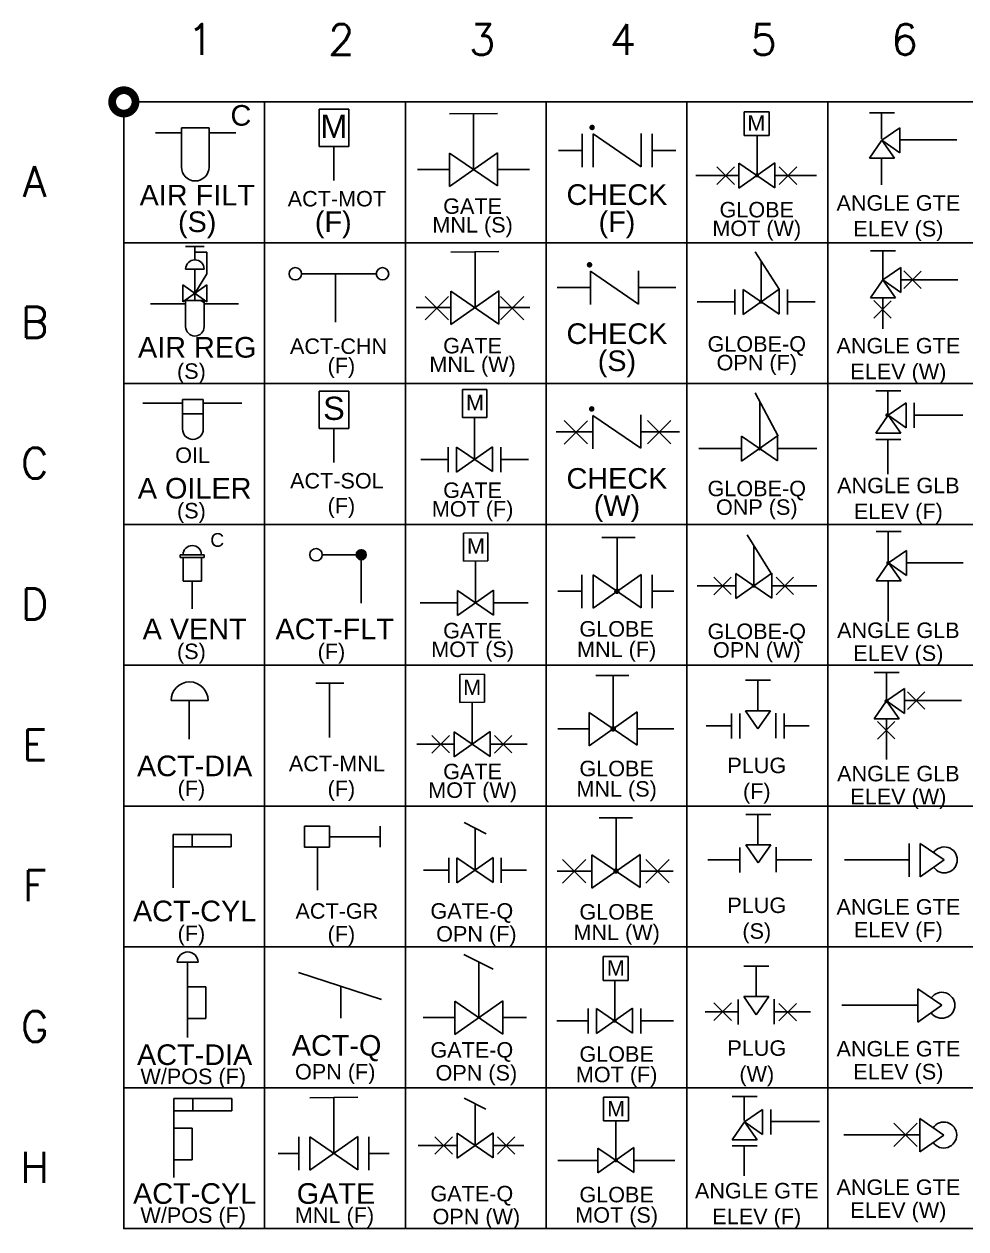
# Model space of a CAD drawing. Extents: x -5.3 to 5, y -1.8 to 1.6.
# Drawn here: x -5.33 to -2.654, y -1.84 to 1.581 of the extents above; entities that cross this region are included whole.
import ezdxf
from ezdxf.enums import TextEntityAlignment as Align

# ---------------------------------------------------------------- set-up
doc = ezdxf.new("R2010")
doc.units = 0
doc.header["$MEASUREMENT"] = 0
for name, color, linetype in [('BLACK', 7, 'CONTINUOUS'), ('EQUIP2', 2, 'CONTINUOUS'), ('GRAY', 4, 'CONTINUOUS'), ('WHITE', 7, 'CONTINUOUS')]:
    doc.layers.add(name, color=color, linetype=linetype)
doc.styles.add('HELVL', font='helvl')
doc.styles.add('REGULAR', font='simplex', dxfattribs={"height": 0.2})

msp = doc.modelspace()

# ---------------------------------------------------------------- linework, layer by layer
at = {"layer": 'BLACK'}
for p, q in [((-4.6467, 1.3606), (-4.6467, 1.3106)), ((-4.6467, -1.8394), (-4.6467, 1.3606)), ((-4.2467, 1.3606), (-4.2467, 1.3106)), ((-4.2467, -1.8394), (-4.2467, 1.3606)), ((-3.8467, 1.3606), (-3.8467, 1.3106)), ((-3.8467, -1.8394), (-3.8467, 1.3606)), ((-3.4467, 1.3606), (-3.4467, 1.3106)), ((-3.4467, -1.8394), (-3.4467, 1.3606)), ((-3.0467, 1.3606), (-3.0467, 1.3106)), ((-3.0467, -1.8394), (-3.0467, 1.3606)), ((4.9533, 0.9606), (-5.0467, 0.9606)), ((-5.0467, 0.9606), (-4.9934, 0.9606)), ((4.9533, 0.5606), (-5.0467, 0.5606)), ((-5.0467, 0.5606), (-4.9934, 0.5606)), ((4.9533, 0.1606), (-5.0467, 0.1606)), ((-5.0467, 0.1606), (-4.9934, 0.1606)), ((4.9533, -0.2394), (-5.0467, -0.2394)), ((-5.0467, -0.2394), (-4.9934, -0.2394)), ((4.9533, -0.6394), (-5.0467, -0.6394)), ((-5.0467, -0.6394), (-4.9934, -0.6394)), ((4.9533, -1.0394), (-5.0467, -1.0394)), ((-5.0467, -1.0394), (-4.9934, -1.0394)), ((4.9533, -1.4394), (-5.0467, -1.4394)), ((-5.0467, -1.4394), (-4.9934, -1.4394))]:
    msp.add_line(p, q, dxfattribs=at)
at = {"layer": 'BLACK', "const_width": 0.0221}
msp.add_lwpolyline([(-5.0799, 1.3606, 1), (-5.0136, 1.3606, 1)], format="xyb", close=True, dxfattribs=at)
at = {"layer": 'EQUIP2'}
for p, q in [((-4.4913, 1.34, 0.5625), (-4.4913, 1.2341, 0.5625)), ((-4.4913, 1.34, 0.5625), (-4.407, 1.34, 0.5625)), ((-4.407, 1.34, 0.5625), (-4.407, 1.2341, 0.5625)), ((-4.1216, 1.3262, 1), (-3.985, 1.3276, 1)), ((-3.2839, 1.3322, 0.75), (-3.2839, 1.2649, 0.75)), ((-3.213, 1.3322, 0.75), (-3.213, 1.2649, 0.75)), ((-4.9565, 1.2728, 0.375), (-4.8832, 1.2728, 0.375)), ((-4.8832, 1.1752, 0.375), (-4.8832, 1.287, 0.5211)), ((-4.8045, 1.1752, 0.375), (-4.8045, 1.287, 0.5211)), ((-4.8045, 1.2728, 0.375), (-4.7282, 1.2728, 0.375)), ((-3.7132, 1.2695, 1), (-3.5766, 1.1763)), ((-2.8422, 1.2869, 0.75), (-2.8934, 1.2519, 0.375)), ((-4.4913, 1.2341, 0.5625), (-4.407, 1.2341, 0.5625)), ((-4.4501, 1.1371, 0.9177), (-4.4501, 1.2341, 1.0444)), ((-2.9283, 1.2007, 0.75), (-2.8934, 1.2519, 0.375)), ((-2.8934, 1.2519, 0.375), (-2.8574, 1.2007, 0.75)), ((-2.8934, 1.2519, 0.375), (-2.8422, 1.2159, 0.75)), ((-2.8422, 1.2524, 0.375), (-2.6804, 1.2524, 0.375)), ((-3.985, 1.2163), (-4.1216, 1.1203, 1)), ((-4.1216, 1.2149, 1), (-3.985, 1.1217)), ((-3.7444, 1.2229, 0.5), (-3.8119, 1.2229, 0.5)), ((-3.5448, 1.2229, 0.5), (-3.4779, 1.2229, 0.5)), ((-4.1216, 1.1683, 0.5), (-4.2122, 1.1683, 0.5)), ((-3.985, 1.1683, 0.5), (-3.8937, 1.1683, 0.5)), ((-3.3121, 1.1263, 0.375), (-3.3618, 1.176, 0.375)), ((-3.3121, 1.1758, 0.375), (-3.3618, 1.1261, 0.375)), ((-3.1967, 1.1871), (-3.2992, 1.1152, 0.75)), ((-3.2992, 1.1861, 0.75), (-3.1967, 1.1162)), ((-3.1347, 1.1263, 0.375), (-3.1844, 1.176, 0.375)), ((-3.1347, 1.1758, 0.375), (-3.1844, 1.1261, 0.375)), ((-4.8438, 1.1359, 0.375), (-4.8438, 1.1359, 0.375)), ((-4.8438, 1.1359, 0.375), (-4.8438, 1.1359, 0.375)), ((-3.2992, 1.1512, 0.375), (-3.4213, 1.1512, 0.375)), ((-3.1967, 1.1512, 0.375), (-3.079, 1.1512, 0.375)), ((-4.8711, 0.9499, 0.25), (-4.8186, 0.9499, 0.25)), ((-4.8454, 0.9119, 0.4984), (-4.8454, 0.9499, 0.5481)), ((-4.1175, 0.934, 1), (-3.9809, 0.9354, 1)), ((-2.8388, 0.8899, 0.75), (-2.89, 0.855, 0.375)), ((-4.8711, 0.8857, 0.25), (-4.8186, 0.8857, 0.25)), ((-4.8454, 0.7963, 0.3474), (-4.8454, 0.8857, 0.4642)), ((-4.8111, 0.8725, 0.5), (-4.8453, 0.8168, 0.25)), ((-4.5419, 0.8724, 0.3816), (-4.3294, 0.8724, 0.3816)), ((-4.4449, 0.7346, 0.2157), (-4.4449, 0.8724, 0.3958)), ((-3.7205, 0.8795, 1), (-3.584, 0.7863)), ((-2.781, 0.8306, 0.375), (-2.8307, 0.8804, 0.375)), ((-2.781, 0.8802, 0.375), (-2.8307, 0.8305, 0.375)), ((-4.8111, 0.8407), (-4.8794, 0.7928, 0.5)), ((-4.8794, 0.8407), (-4.8111, 0.7928, 0.5)), ((-3.9809, 0.8241), (-4.1175, 0.7281, 1)), ((-4.1175, 0.8227, 1), (-3.9809, 0.7295)), ((-3.7205, 0.8329, 0.5), (-3.8156, 0.8329, 0.5)), ((-3.584, 0.8329, 0.5), (-3.4779, 0.8329, 0.5)), ((-3.185, 0.8289), (-3.2874, 0.757, 0.75)), ((-3.2874, 0.8279, 0.75), (-3.185, 0.758)), ((-2.9249, 0.8038, 0.75), (-2.89, 0.855, 0.375)), ((-2.89, 0.855, 0.375), (-2.8388, 0.819, 0.75)), ((-2.89, 0.855, 0.375), (-2.854, 0.8038, 0.75)), ((-2.8388, 0.8555, 0.375), (-2.6771, 0.8555, 0.375)), ((-4.8711, 0.7218, 0.25), (-4.8711, 0.7963, 0.3474)), ((-4.8289, 0.7963, 0.3185), (-4.8186, 0.7909, 0.3115)), ((-4.8186, 0.7218, 0.25), (-4.8186, 0.7963, 0.3474)), ((-4.1242, 0.742, 0.5), (-4.1905, 0.8082, 0.5)), ((-4.1242, 0.808, 0.5), (-4.1905, 0.7417, 0.5)), ((-3.9099, 0.742, 0.5), (-3.9762, 0.8082, 0.5)), ((-3.9099, 0.808, 0.5), (-3.9762, 0.7417, 0.5)), ((-3.3108, 0.7929, 0.375), (-3.4173, 0.7929, 0.375)), ((-3.161, 0.7929, 0.375), (-3.0824, 0.7929, 0.375)), ((-2.8661, 0.7463, 0.375), (-2.9159, 0.7961, 0.375)), ((-2.8661, 0.7959, 0.375), (-2.9159, 0.7462, 0.375)), ((-4.971, 0.7868, 0.25), (-4.8711, 0.7868, 0.25)), ((-4.8186, 0.7868, 0.25), (-4.721, 0.7868, 0.25)), ((-4.1175, 0.7761, 0.5), (-4.2164, 0.7761, 0.5)), ((-3.9809, 0.7761, 0.5), (-3.8936, 0.7761, 0.5)), ((-4.8449, 0.6955, 0.25), (-4.8449, 0.6955, 0.25)), ((-4.8449, 0.6955, 0.25), (-4.8449, 0.6955, 0.25)), ((-4.8799, 0.4315, 0.2812), (-4.8799, 0.5154, 0.3908)), ((-4.8209, 0.4315, 0.2812), (-4.8209, 0.5154, 0.3908)), ((-4.4913, 0.5389, 0.5625), (-4.407, 0.5389, 0.5625)), ((-4.4913, 0.5389, 0.5625), (-4.4913, 0.433, 0.5625)), ((-4.407, 0.5389, 0.5625), (-4.407, 0.433, 0.5625)), ((-4.0849, 0.5434, 0.75), (-4.0152, 0.5441, 0.75)), ((-4.0849, 0.5434, 0.75), (-4.0849, 0.4639, 0.75)), ((-4.0152, 0.5441, 0.75), (-4.0152, 0.4645, 0.75)), ((-4.9923, 0.5047, 0.2812), (-4.8799, 0.5047, 0.2812)), ((-4.8209, 0.5047, 0.2812), (-4.711, 0.5047, 0.2812)), ((-2.8243, 0.5054, 0.75), (-2.8755, 0.4704, 0.375)), ((-4.0849, 0.4639, 0.75), (-4.0152, 0.4645, 0.75)), ((-3.7291, 0.389, 0.5), (-3.7954, 0.4553, 0.5)), ((-3.7291, 0.4551, 0.5), (-3.7954, 0.3888, 0.5)), ((-3.7142, 0.4702, 1), (-3.5777, 0.377)), ((-3.4926, 0.3892, 0.5), (-3.5589, 0.4555, 0.5)), ((-3.4926, 0.4553, 0.5), (-3.5589, 0.389, 0.5)), ((-2.9104, 0.4192, 0.75), (-2.8755, 0.4704, 0.375)), ((-2.8755, 0.4704, 0.375), (-2.8395, 0.4192, 0.75)), ((-2.8755, 0.4704, 0.375), (-2.8243, 0.4344, 0.75)), ((-2.8005, 0.4709, 0.375), (-2.6625, 0.4709, 0.375)), ((-4.4913, 0.433, 0.5625), (-4.407, 0.433, 0.5625)), ((-4.4501, 0.336, 0.9177), (-4.4501, 0.433, 1.0444)), ((-3.7142, 0.4236, 0.5), (-3.818, 0.4236, 0.5)), ((-3.5777, 0.4236, 0.5), (-3.4679, 0.4236, 0.5)), ((-3.1891, 0.4123), (-3.2915, 0.3403, 0.75)), ((-3.2915, 0.4112, 0.75), (-3.1891, 0.3413)), ((-3.999, 0.3812), (-4.1015, 0.3093, 0.75)), ((-4.1015, 0.3802, 0.75), (-3.999, 0.3103)), ((-4.1249, 0.3453, 0.375), (-4.2027, 0.3453, 0.375)), ((-3.9751, 0.3453, 0.375), (-3.8973, 0.3453, 0.375)), ((-3.2915, 0.3763, 0.375), (-3.4128, 0.3763, 0.375)), ((-3.1891, 0.3763, 0.375), (-3.078, 0.3763, 0.375)), ((-4.082, 0.1358, 0.75), (-4.0123, 0.1365, 0.75)), ((-4.082, 0.1358, 0.75), (-4.082, 0.0562, 0.75)), ((-4.0123, 0.1365, 0.75), (-4.0123, 0.0569, 0.75)), ((-4.8862, 0.0742, 0.25), (-4.8862, 0.0664, 0.2602)), ((-4.8181, 0.0742, 0.25), (-4.8181, 0.0664, 0.2602)), ((-4.4831, 0.0744, 0.3816), (-4.3864, 0.0744, 0.3816)), ((-4.3863, 0.0735, 0.3816), (-4.3671, 0.0874, 0.3816)), ((-4.3862, 0.0762, 0.3816), (-4.3697, 0.0882, 0.3816)), ((-4.3858, 0.0708, 0.3816), (-4.3646, 0.0862, 0.3816)), ((-4.3853, 0.0683, 0.3816), (-4.3627, 0.0847, 0.3816)), ((-4.3852, 0.0799, 0.3816), (-4.3736, 0.0883, 0.3816)), ((-4.3839, 0.0662, 0.3816), (-4.361, 0.0829, 0.3816)), ((-4.3823, 0.0642, 0.3816), (-4.3596, 0.0807, 0.3816)), ((-4.3804, 0.0626, 0.3816), (-4.3586, 0.0784, 0.3816)), ((-4.3782, 0.0613, 0.3816), (-4.3581, 0.0759, 0.3816)), ((-4.3754, 0.0604, 0.3816), (-4.358, 0.073, 0.3816)), ((-4.3716, 0.06, 0.3816), (-4.3589, 0.0692, 0.3816)), ((-2.8234, 0.0861, 0.75), (-2.8746, 0.0512, 0.375)), ((-4.8784, 0.0664, 0.2602), (-4.8784, -0.0003, 0.3474)), ((-4.826, 0.0664, 0.2602), (-4.826, -0.0003, 0.3474)), ((-4.3722, 0.06, 0.5), (-4.3722, -0.063, 0.5)), ((-4.082, 0.0562, 0.75), (-4.0123, 0.0569, 0.75)), ((-2.9096, 0, 0.75), (-2.8746, 0.0512, 0.375)), ((-2.8746, 0.0512, 0.375), (-2.8234, 0.0152, 0.75)), ((-2.8746, 0.0512, 0.375), (-2.8386, 0, 0.75)), ((-2.8234, 0.0517, 0.375), (-2.6617, 0.0517, 0.375)), ((-3.5772, 0.0184), (-3.7137, -0.0775, 1)), ((-3.7137, 0.0171, 1), (-3.5772, -0.0761)), ((-3.3211, -0.0389, 0.375), (-3.3708, 0.0108, 0.375)), ((-3.3211, 0.0107, 0.375), (-3.3708, -0.0391, 0.375)), ((-3.2057, 0.022), (-3.3081, -0.05, 0.75)), ((-3.3081, 0.0209, 0.75), (-3.2057, -0.049)), ((-3.1437, -0.0389, 0.375), (-3.1934, 0.0108, 0.375)), ((-3.1437, 0.0107, 0.375), (-3.1934, -0.0391, 0.375)), ((-4.8524, -0.0003, 0.3474), (-4.8524, -0.0794, 0.4508)), ((-3.9962, -0.0264), (-4.0986, -0.0983, 0.75)), ((-4.0986, -0.0274, 0.75), (-3.9962, -0.0973)), ((-3.745, -0.0295, 0.5), (-3.8136, -0.0295, 0.5)), ((-3.5453, -0.0295, 0.5), (-3.4844, -0.0295, 0.5)), ((-3.3081, -0.014, 0.375), (-3.4173, -0.014, 0.375)), ((-3.2057, -0.014, 0.375), (-3.078, -0.014, 0.375)), ((-4.0986, -0.0624, 0.375), (-4.2046, -0.0624, 0.375)), ((-3.9962, -0.0624, 0.375), (-3.8982, -0.0624, 0.375)), ((-4.092, -0.2657, 0.75), (-4.0223, -0.265, 0.75)), ((-4.092, -0.2657, 0.75), (-4.092, -0.3453, 0.75)), ((-4.0223, -0.265, 0.75), (-4.0223, -0.3446, 0.75)), ((-4.5008, -0.2908, 0.375), (-4.4221, -0.2908, 0.375)), ((-4.4623, -0.4444, 0.6215), (-4.4623, -0.2908, 0.8222)), ((-2.8285, -0.3054, 0.75), (-2.8797, -0.3403, 0.375)), ((-4.9122, -0.3394, 0.5), (-4.8073, -0.3394, 0.5)), ((-4.8609, -0.4492, 0.8142), (-4.8609, -0.3394, 0.9577)), ((-2.9146, -0.3915, 0.75), (-2.8797, -0.3403, 0.375)), ((-2.8797, -0.3403, 0.375), (-2.8437, -0.3915, 0.75)), ((-2.8797, -0.3403, 0.375), (-2.8285, -0.3763, 0.75)), ((-2.8285, -0.3398, 0.375), (-2.6667, -0.3398, 0.375)), ((-2.7706, -0.3647, 0.375), (-2.8204, -0.3149, 0.375)), ((-2.7706, -0.3151, 0.375), (-2.8204, -0.3648, 0.375)), ((-4.092, -0.3453, 0.75), (-4.0223, -0.3446, 0.75)), ((-3.588, -0.3723), (-3.7246, -0.4682, 1)), ((-3.7246, -0.3736, 1), (-3.588, -0.4668)), ((-3.2802, -0.3686, 0.75), (-3.2452, -0.4198, 0.375)), ((-3.2452, -0.4198, 0.375), (-3.2093, -0.3686, 0.75)), ((-2.8558, -0.4489, 0.375), (-2.9055, -0.3992, 0.375)), ((-2.8558, -0.3994, 0.375), (-2.9055, -0.4491, 0.375)), ((-4.1215, -0.4887, 0.375), (-4.1712, -0.439, 0.375)), ((-4.1215, -0.4392, 0.375), (-4.1712, -0.4889, 0.375)), ((-4.0062, -0.4279), (-4.1086, -0.4998, 0.75)), ((-4.1086, -0.4289, 0.75), (-4.0062, -0.4988)), ((-3.9441, -0.4887, 0.375), (-3.9938, -0.439, 0.375)), ((-3.9441, -0.4392, 0.375), (-3.9938, -0.4889, 0.375)), ((-3.7246, -0.4202, 0.5), (-3.8136, -0.4202, 0.5)), ((-3.588, -0.4202, 0.5), (-3.4844, -0.4202, 0.5)), ((-3.32, -0.4115, 0.375), (-3.3924, -0.4115, 0.375)), ((-3.1702, -0.4115, 0.375), (-3.0992, -0.4115, 0.375)), ((-4.1086, -0.4639, 0.375), (-4.2143, -0.4639, 0.375)), ((-4.0062, -0.4639, 0.375), (-3.9005, -0.4639, 0.375)), ((-4.3186, -0.6961, 0.5724), (-4.3186, -0.756, 0.5724)), ((-4.0798, -0.6864, 0.75), (-4.0177, -0.7182, 0.75)), ((-4.9068, -0.7202, 0.2812), (-4.7413, -0.7202, 0.2812)), ((-4.9068, -0.8718, 0.2427), (-4.9068, -0.7202, 0.4409)), ((-4.8523, -0.7553, 0.3949), (-4.8523, -0.7202, 0.4409)), ((-4.7413, -0.7202, 0.2812), (-4.7413, -0.7553, 0.2812)), ((-4.4628, -0.7264, 0.375), (-4.3186, -0.7264, 0.375)), ((-3.2797, -0.7496, 0.75), (-3.2447, -0.8008, 0.375)), ((-3.2447, -0.8008, 0.375), (-3.2088, -0.7496, 0.75)), ((-2.7839, -0.7458, 1), (-2.7156, -0.7924, 0.5)), ((-4.9068, -0.7553, 0.2812), (-4.7413, -0.7553, 0.2812)), ((-4.4963, -0.756, 0.375), (-4.4963, -0.8788, 0.375)), ((-3.9978, -0.7853), (-4.1002, -0.8572, 0.75)), ((-4.1002, -0.7863, 0.75), (-3.9978, -0.8562)), ((-3.5801, -0.7767), (-3.7166, -0.8726, 1)), ((-3.7166, -0.778, 1), (-3.5801, -0.8712)), ((-4.1236, -0.8212, 0.375), (-4.1951, -0.8212, 0.375)), ((-3.9739, -0.8212, 0.375), (-3.9029, -0.8212, 0.375)), ((-3.7339, -0.8578, 0.5), (-3.8002, -0.7915, 0.5)), ((-3.7339, -0.7917, 0.5), (-3.8002, -0.858, 0.5)), ((-3.4973, -0.8578, 0.5), (-3.5636, -0.7915, 0.5)), ((-3.4973, -0.7917, 0.5), (-3.5636, -0.858, 0.5)), ((-3.2961, -0.7925, 0.375), (-3.3878, -0.7925, 0.375)), ((-3.1937, -0.7925, 0.375), (-3.0917, -0.7925, 0.375)), ((-2.8156, -0.7918, 0.5), (-2.9996, -0.7918, 0.5)), ((-2.7156, -0.7924, 0.5), (-2.7839, -0.8404, 1)), ((-3.7166, -0.8246, 0.5), (-3.8151, -0.8246, 0.5)), ((-3.5801, -0.8246, 0.5), (-3.4855, -0.8246, 0.5)), ((-4.0803, -1.0606, 1), (-3.9975, -1.1029, 1)), ((-4.8948, -1.0832, 0.2812), (-4.8357, -1.0832, 0.2812)), ((-4.8659, -1.2971, 0.2427), (-4.8659, -1.0832, 0.5222)), ((-3.6845, -1.067, 0.75), (-3.6845, -1.1348, 0.75)), ((-3.6136, -1.067, 0.75), (-3.6136, -1.1348, 0.75)), ((-4.5509, -1.1118, 0.25), (-4.3144, -1.1886, 0.25)), ((-4.8659, -1.1525, 0.2812), (-4.8137, -1.1525, 0.2812)), ((-4.8137, -1.2424, 0.3142), (-4.8137, -1.1525, 0.4316)), ((-4.4302, -1.1525, 0.25), (-4.4302, -1.242, 0.25)), ((-2.7906, -1.1587, 1), (-2.7224, -1.2053, 0.5)), ((-3.9701, -1.1924), (-4.1066, -1.2883, 1)), ((-4.1066, -1.1937, 1), (-3.9701, -1.2869)), ((-3.2847, -1.1808, 0.75), (-3.2498, -1.232, 0.375)), ((-3.2498, -1.232, 0.375), (-3.2138, -1.1808, 0.75)), ((-3.6011, -1.2133), (-3.7035, -1.2853, 0.75)), ((-3.7035, -1.2143, 0.75), (-3.6011, -1.2842)), ((-3.3011, -1.2237, 0.375), (-3.395, -1.2237, 0.375)), ((-3.3204, -1.2482, 0.375), (-3.3701, -1.1985, 0.375)), ((-3.3204, -1.1987, 0.375), (-3.3701, -1.2484, 0.375)), ((-3.1987, -1.2237, 0.375), (-3.0958, -1.2237, 0.375)), ((-3.1358, -1.2496, 0.375), (-3.1855, -1.1999, 0.375)), ((-3.1358, -1.2001, 0.375), (-3.1855, -1.2498, 0.375)), ((-2.7906, -1.2046, 0.5), (-3.0063, -1.2046, 0.5)), ((-2.7224, -1.2053, 0.5), (-2.7906, -1.2532, 1)), ((-4.8659, -1.2424, 0.2812), (-4.8137, -1.2424, 0.2812)), ((-4.1066, -1.2403, 0.5), (-4.1966, -1.2403, 0.5)), ((-3.9701, -1.2403, 0.5), (-3.9025, -1.2403, 0.5)), ((-3.727, -1.2493, 0.375), (-3.816, -1.2493, 0.375)), ((-3.5772, -1.2493, 0.375), (-3.4846, -1.2493, 0.375)), ((-4.9051, -1.6945, 0.1472), (-4.9051, -1.4698, 0.4409)), ((-4.9051, -1.4698, 0.2812), (-4.7396, -1.4698, 0.2812)), ((-4.8507, -1.505, 0.3949), (-4.8507, -1.4698, 0.4409)), ((-4.7396, -1.4698, 0.2812), (-4.7396, -1.505, 0.2812)), ((-4.5186, -1.468, 1), (-4.3821, -1.4667, 1)), ((-4.0799, -1.4687, 0.75), (-4.0178, -1.5004, 0.75)), ((-3.6839, -1.4659, 0.75), (-3.6839, -1.5332, 0.75)), ((-3.613, -1.4659, 0.75), (-3.613, -1.5332, 0.75)), ((-4.9051, -1.505, 0.2812), (-4.7396, -1.505, 0.2812)), ((-3.2322, -1.5012, 0.75), (-3.2834, -1.5362, 0.375)), ((-3.3184, -1.5874, 0.75), (-3.2834, -1.5362, 0.375)), ((-3.2834, -1.5362, 0.375), (-3.2322, -1.5721, 0.75)), ((-3.2834, -1.5362, 0.375), (-3.2474, -1.5874, 0.75)), ((-3.2084, -1.5357, 0.375), (-3.0705, -1.5357, 0.375)), ((-2.7854, -1.5273, 1), (-2.7171, -1.5739, 0.5)), ((-4.9051, -1.5547, 0.2812), (-4.8529, -1.5547, 0.2812)), ((-4.8529, -1.6446, 0.3142), (-4.8529, -1.5547, 0.4316)), ((-3.9977, -1.5675), (-4.1001, -1.6394, 0.75)), ((-4.1001, -1.5685, 0.75), (-3.9977, -1.6384)), ((-2.7854, -1.5732, 0.5), (-3.0011, -1.5732, 0.5)), ((-2.7931, -1.6062, 0.5), (-2.8594, -1.5399, 0.5)), ((-2.7931, -1.5402, 0.5), (-2.8594, -1.6064, 0.5)), ((-2.7171, -1.5739, 0.5), (-2.7854, -1.6219, 1)), ((-4.3821, -1.578), (-4.5186, -1.6739, 1)), ((-4.5186, -1.5793, 1), (-4.3821, -1.6725)), ((-4.1001, -1.6035, 0.375), (-4.2102, -1.6035, 0.375)), ((-4.1131, -1.6283, 0.375), (-4.1628, -1.5786, 0.375)), ((-4.1131, -1.5788, 0.375), (-4.1628, -1.6285, 0.375)), ((-3.9977, -1.6035, 0.375), (-3.91, -1.6035, 0.375)), ((-3.9356, -1.6283, 0.375), (-3.9854, -1.5786, 0.375)), ((-3.9356, -1.5788, 0.375), (-3.9854, -1.6285, 0.375)), ((-4.5499, -1.6259, 0.5), (-4.608, -1.6259, 0.5)), ((-4.3502, -1.6259, 0.5), (-4.2927, -1.6259, 0.5)), ((-3.5974, -1.6097), (-3.6999, -1.6816, 0.75)), ((-3.6999, -1.6107, 0.75), (-3.5974, -1.6806)), ((-4.9051, -1.6446, 0.2812), (-4.8529, -1.6446, 0.2812)), ((-3.6999, -1.6457, 0.375), (-3.8132, -1.6457, 0.375)), ((-3.5974, -1.6457, 0.375), (-3.4812, -1.6457, 0.375))]:
    msp.add_line(p, q, dxfattribs=at)
for points, elevation in [([(-4.053, 1.3269), (-4.053, 1.1685)], 1), ([(-3.2839, 1.3322), (-3.213, 1.3322)], 0.75), ([(-2.9283, 1.3298), (-2.8574, 1.3298)], 0.75), ([(-2.894, 1.3298), (-2.894, 1.2552)], 0.75), ([(-4.8832, 1.287), (-4.8045, 1.287)], 0.375), ([(-3.7444, 1.2695), (-3.7444, 1.1749)], 1), ([(-3.7132, 1.2695), (-3.7132, 1.1749)], 1), ([(-3.5766, 1.2709), (-3.5766, 1.1763)], 1), ([(-3.5454, 1.2695), (-3.5454, 1.1749)], 1), ([(-2.8422, 1.2869), (-2.8422, 1.2159)], 0.75), ([(-3.2839, 1.2649), (-3.213, 1.2649)], 0.75), ([(-3.2477, 1.265), (-3.2477, 1.1513)], 0.75), ([(-4.1216, 1.2149), (-4.1216, 1.1203)], 1), ([(-3.985, 1.2163), (-3.985, 1.1217)], 1), ([(-2.9283, 1.2007), (-2.8574, 1.2007)], 0.75), ([(-2.894, 1.2007), (-2.894, 1.1249)], 0.75), ([(-3.2992, 1.1861), (-3.2992, 1.1152)], 0.75), ([(-3.1967, 1.1871), (-3.1967, 1.1162)], 0.75), ([(-4.8454, 0.9338), (-4.8111, 0.9338)], 0.25), ([(-4.8111, 0.9338), (-4.8111, 0.8725)], 0.5), ([(-4.0489, 0.9347), (-4.0489, 0.7763)], 1), ([(-3.2532, 0.9346), (-3.185, 0.8287)], 0.75), ([(-2.9249, 0.9371), (-2.854, 0.9371)], 0.75), ([(-2.8906, 0.9371), (-2.8906, 0.8541)], 0.75), ([(-3.2359, 0.9078), (-3.2359, 0.7931)], 0.75), ([(-2.8388, 0.8899), (-2.8388, 0.819)], 0.75), ([(-3.7205, 0.8795), (-3.7205, 0.7849)], 1), ([(-3.584, 0.8808), (-3.584, 0.7863)], 1), ([(-4.8794, 0.8407), (-4.8794, 0.7928)], 0.5), ([(-4.8111, 0.8407), (-4.8111, 0.7928)], 0.5), ([(-4.1175, 0.8227), (-4.1175, 0.7281)], 1), ([(-3.9809, 0.8241), (-3.9809, 0.7295)], 1), ([(-3.3108, 0.8279), (-3.3108, 0.757)], 0.75), ([(-3.2874, 0.8279), (-3.2874, 0.757)], 0.75), ([(-3.185, 0.8289), (-3.185, 0.758)], 0.75), ([(-3.1615, 0.8279), (-3.1615, 0.757)], 0.75), ([(-4.8711, 0.7963), (-4.8186, 0.7963)], 0.25), ([(-2.9249, 0.8038), (-2.854, 0.8038)], 0.75), ([(-2.8906, 0.8038), (-2.8906, 0.7161)], 0.75), ([(-4.8799, 0.5154), (-4.8209, 0.5154)], 0.2812), ([(-3.2526, 0.5342), (-3.1877, 0.4112)], 0.75), ([(-2.9104, 0.5397), (-2.8395, 0.5397)], 0.75), ([(-2.8761, 0.5397), (-2.8761, 0.4737)], 0.75), ([(-3.2401, 0.5105), (-3.2401, 0.3765)], 0.75), ([(-2.8243, 0.5054), (-2.8243, 0.4344)], 0.75), ([(-2.8008, 0.5054), (-2.8008, 0.4344)], 0.75), ([(-4.8799, 0.4743), (-4.8209, 0.4743)], 0.2812), ([(-4.05, 0.4642), (-4.05, 0.3454)], 0.75), ([(-3.7142, 0.4702), (-3.7142, 0.3756)], 1), ([(-3.5777, 0.4715), (-3.5777, 0.377)], 1), ([(-3.2915, 0.4112), (-3.2915, 0.3403)], 0.75), ([(-3.1891, 0.4123), (-3.1891, 0.3413)], 0.75), ([(-2.9104, 0.4192), (-2.8395, 0.4192)], 0.75), ([(-4.1249, 0.3802), (-4.1249, 0.3093)], 0.75), ([(-4.1015, 0.3802), (-4.1015, 0.3093)], 0.75), ([(-3.999, 0.3812), (-3.999, 0.3103)], 0.75), ([(-3.9756, 0.3802), (-3.9756, 0.3093)], 0.75), ([(-2.9104, 0.4016), (-2.8395, 0.4016)], 0.75), ([(-2.8761, 0.4016), (-2.8761, 0.3035)], 0.75), ([(-2.9096, 0.14), (-2.8386, 0.14)], 0.75), ([(-2.8752, 0.14), (-2.8752, 0.0503)], 0.75), ([(-3.6884, 0.1232), (-3.5939, 0.1232)], 1), ([(-3.6451, 0.1232), (-3.6451, -0.0293)], 1), ([(-3.276, 0.1305), (-3.2071, 0.021)], 0.75), ([(-4.8862, 0.0742), (-4.8181, 0.0742)], 0.25), ([(-3.2567, 0.0999), (-3.2567, -0.0138)], 0.75), ([(-2.8234, 0.0861), (-2.8234, 0.0152)], 0.75), ([(-4.8862, 0.0664), (-4.8181, 0.0664)], 0.25), ([(-4.0472, 0.0566), (-4.0472, -0.0622)], 0.75), ([(-3.745, 0.0171), (-3.745, -0.0775)], 1), ([(-3.7137, 0.0171), (-3.7137, -0.0775)], 1), ([(-3.5772, 0.0184), (-3.5772, -0.0761)], 1), ([(-3.5459, 0.0171), (-3.5459, -0.0775)], 1), ([(-3.3081, 0.0209), (-3.3081, -0.05)], 0.75), ([(-3.2057, 0.022), (-3.2057, -0.049)], 0.75), ([(-4.8784, -0.0003), (-4.826, -0.0003)], 0.25), ([(-4.0986, -0.0274), (-4.0986, -0.0983)], 0.75), ([(-3.9962, -0.0264), (-3.9962, -0.0973)], 0.75), ([(-2.9096, 0), (-2.8386, 0)], 0.75), ([(-2.8752, 0), (-2.8752, -0.1157)], 0.75), ([(-3.706, -0.2684), (-3.6115, -0.2684)], 1), ([(-3.656, -0.2684), (-3.656, -0.42)], 1), ([(-2.9146, -0.2597), (-2.8437, -0.2597)], 0.75), ([(-2.8802, -0.2597), (-2.8802, -0.3412)], 0.75), ([(-3.2802, -0.2822), (-3.2093, -0.2822)], 0.75), ([(-3.2458, -0.2822), (-3.2458, -0.3686)], 0.75), ([(-2.8285, -0.3054), (-2.8285, -0.3763)], 0.75), ([(-4.0572, -0.3449), (-4.0572, -0.4637)], 0.75), ([(-3.7246, -0.3736), (-3.7246, -0.4682)], 1), ([(-3.588, -0.3723), (-3.588, -0.4668)], 1), ([(-3.2802, -0.3686), (-3.2093, -0.3686)], 0.75), ([(-3.1942, -0.3755), (-3.1942, -0.4464)], 0.75), ([(-3.32, -0.3766), (-3.32, -0.4475)], 0.75), ([(-3.2966, -0.3766), (-3.2966, -0.4475)], 0.75), ([(-3.1707, -0.3766), (-3.1707, -0.4475)], 0.75), ([(-2.9146, -0.3915), (-2.8437, -0.3915)], 0.75), ([(-2.8802, -0.3915), (-2.8802, -0.5072)], 0.75), ([(-4.1086, -0.4289), (-4.1086, -0.4998)], 0.75), ([(-4.0062, -0.4279), (-4.0062, -0.4988)], 0.75), ([(-3.6963, -0.6728), (-3.6018, -0.6728)], 1), ([(-3.648, -0.6728), (-3.648, -0.8244)], 1), ([(-3.2797, -0.6632), (-3.2088, -0.6632)], 0.75), ([(-3.2453, -0.6632), (-3.2453, -0.7496)], 0.75), ([(-4.0488, -0.7023), (-4.0488, -0.8211)], 0.75), ([(-3.2797, -0.7496), (-3.2088, -0.7496)], 0.75), ([(-2.8152, -0.7458), (-2.8152, -0.8404)], 1), ([(-2.7839, -0.7458), (-2.7839, -0.8404)], 1), ([(-4.1236, -0.7863), (-4.1236, -0.8572)], 0.75), ([(-4.1002, -0.7863), (-4.1002, -0.8572)], 0.75), ([(-3.9978, -0.7853), (-3.9978, -0.8562)], 0.75), ([(-3.9744, -0.7863), (-3.9744, -0.8572)], 0.75), ([(-3.7166, -0.778), (-3.7166, -0.8726)], 1), ([(-3.5801, -0.7767), (-3.5801, -0.8712)], 1), ([(-3.2961, -0.7576), (-3.2961, -0.8285)], 0.75), ([(-3.1937, -0.7565), (-3.1937, -0.8275)], 0.75), ([(-4.038, -1.0817), (-4.038, -1.2401)], 1), ([(-3.6845, -1.067), (-3.6136, -1.067)], 0.75), ([(-3.2847, -1.0944), (-3.2138, -1.0944)], 0.75), ([(-3.2504, -1.0944), (-3.2504, -1.1808)], 0.75), ([(-3.6845, -1.1348), (-3.6136, -1.1348)], 0.75), ([(-3.6521, -1.1348), (-3.6521, -1.2491)], 0.75), ([(-2.7906, -1.1587), (-2.7906, -1.2532)], 1), ([(-4.1066, -1.1937), (-4.1066, -1.2883)], 1), ([(-3.9701, -1.1924), (-3.9701, -1.2869)], 1), ([(-3.3011, -1.1888), (-3.3011, -1.2597)], 0.75), ([(-3.2847, -1.1808), (-3.2138, -1.1808)], 0.75), ([(-3.1987, -1.1878), (-3.1987, -1.2587)], 0.75), ([(-3.727, -1.2143), (-3.727, -1.2853)], 0.75), ([(-3.7035, -1.2143), (-3.7035, -1.2853)], 0.75), ([(-3.6011, -1.2133), (-3.6011, -1.2842)], 0.75), ([(-3.5777, -1.2143), (-3.5777, -1.2853)], 0.75), ([(-4.4501, -1.4673), (-4.4501, -1.6257)], 1), ([(-3.6839, -1.4659), (-3.613, -1.4659)], 0.75), ([(-3.3184, -1.4647), (-3.2474, -1.4647)], 0.75), ([(-3.284, -1.4647), (-3.284, -1.5329)], 0.75), ([(-4.0487, -1.4845), (-4.0487, -1.6033)], 0.75), ([(-3.2322, -1.5012), (-3.2322, -1.5721)], 0.75), ([(-3.2087, -1.5012), (-3.2087, -1.5721)], 0.75), ([(-3.6839, -1.5332), (-3.613, -1.5332)], 0.75), ([(-3.6484, -1.5318), (-3.6484, -1.6455)], 0.75), ([(-2.7854, -1.5273), (-2.7854, -1.6219)], 1), ([(-4.1001, -1.5685), (-4.1001, -1.6394)], 0.75), ([(-3.9977, -1.5675), (-3.9977, -1.6384)], 0.75), ([(-4.5499, -1.5793), (-4.5499, -1.6739)], 1), ([(-4.5186, -1.5793), (-4.5186, -1.6739)], 1), ([(-4.3821, -1.578), (-4.3821, -1.6725)], 1), ([(-4.3509, -1.5793), (-4.3509, -1.6739)], 1), ([(-3.3184, -1.5874), (-3.2474, -1.5874)], 0.75), ([(-3.3184, -1.6049), (-3.2474, -1.6049)], 0.75), ([(-3.284, -1.6049), (-3.284, -1.6896)], 0.75), ([(-3.6999, -1.6107), (-3.6999, -1.6816)], 0.75), ([(-3.5974, -1.6097), (-3.5974, -1.6806)], 0.75)]:
    msp.add_lwpolyline(points, dxfattribs=dict(at, elevation=elevation))
for points, const_width, elevation in [([(-3.7202, 1.2879, 1), (-3.7124, 1.2879, 1)], 0.00781, 1), ([(-3.251, 1.1517, 1), (-3.2452, 1.1517, 1)], 0.00586, 0.75), ([(-3.7275, 0.8978, 1), (-3.7197, 0.8978, 1)], 0.00781, 1), ([(-3.2393, 0.793, 1), (-3.2335, 0.793, 1)], 0.00586, 0.75), ([(-3.7213, 0.4885, 1), (-3.7134, 0.4885, 1)], 0.00781, 1), ([(-2.8803, 0.4707, 1), (-2.8744, 0.4707, 1)], 0.00586, 0.75), ([(-3.2433, 0.3762, 1), (-3.2374, 0.3762, 1)], 0.00586, 0.75), ([(-2.8777, 0.0511, 1), (-2.8718, 0.0511, 1)], 0.00586, 0.75), ([(-3.6497, -0.0294, 1), (-3.6419, -0.0294, 1)], 0.00781, 1), ([(-3.26, -0.0135, 1), (-3.2542, -0.0135, 1)], 0.00586, 0.75), ([(-2.8827, -0.3414, 1), (-2.8768, -0.3414, 1)], 0.00586, 0.75), ([(-3.6603, -0.4203, 1), (-3.6524, -0.4203, 1)], 0.00781, 1), ([(-3.6525, -0.824, 1), (-3.6447, -0.824, 1)], 0.00781, 1), ([(-3.6555, -1.2492, 1), (-3.6496, -1.2492, 1)], 0.00586, 0.75), ([(-3.6516, -1.6457, 1), (-3.6458, -1.6457, 1)], 0.00586, 0.75)]:
    msp.add_lwpolyline(points, format="xyb", close=True, dxfattribs=dict(at, const_width=const_width, elevation=elevation))
at = {"layer": 'EQUIP2', "elevation": 0.5724}
msp.add_lwpolyline([(-4.5334, -0.6961), (-4.4628, -0.6961), (-4.4628, -0.756), (-4.5334, -0.756)], close=True, dxfattribs=at)
at = {"layer": 'EQUIP2'}
for centre, radius in [((-4.5595, 0.8724, 0.3816), 0.0176), ((-4.3118, 0.8724, 0.3816), 0.0176), ((-4.5007, 0.0744, 0.3816), 0.0176), ((-4.3722, 0.0742, 0.5), 0.0142)]:
    msp.add_circle(centre, radius, dxfattribs=at)
for centre, radius, start, end in [((-4.8438, 1.1752, 0.375), 0.0393, 180, 0), ((-4.8449, 0.8856, 0.25), 0.0262, 0, 180), ((-4.8449, 0.7218, 0.25), 0.0262, 180, 0), ((-4.8504, 0.4315, 0.2812), 0.0295, 180, 0), ((-4.8522, 0.0742, 0.25), 0.0262, 0, 180), ((-4.8598, -0.3394, 0.5), 0.0525, 0, 180), ((-2.7156, -0.7924, 0.5), 0.0368, 215.0876, 145.6859), ((-4.8652, -1.0832, 0.2812), 0.0295, 0, 180), ((-2.7224, -1.2053, 0.5), 0.0368, 215.0876, 145.6859), ((-2.7171, -1.5739, 0.5), 0.0368, 215.0876, 145.6859)]:
    msp.add_arc(centre, radius, start, end, dxfattribs=at)
at = {"layer": 'GRAY'}
msp.add_lwpolyline([(-5.0467, 1.3164), (-5.0467, -1.8394), (4.9533, -1.8394), (4.9533, 1.3606), (-5.0025, 1.3606)], dxfattribs=at)

# ---------------------------------------------------------------- texts
at = {"layer": 'EQUIP2', "style": 'HELVL'}
for s, height, p in [('C', 0.0586, (-4.7141, 1.2929)), ('M', 0.0659, (-4.4497, 1.2584)), ('M', 0.0439, (-3.2497, 1.2785)), ('AIR FILT', 0.05859, (-4.8382, 1.0663)), ('ACT-MOT', 0.04395, (-4.4414, 1.0636)), ('CHECK', 0.05859, (-3.6457, 1.0679)), ('ANGLE GTE', 0.04395, (-2.8461, 1.0516)), ('GATE', 0.04395, (-4.0558, 1.0425)), ('GLOBE', 0.04395, (-3.2484, 1.0325)), ('(S)', 0.05859, (-4.8382, 0.9908)), ('(F)', 0.05859, (-4.4517, 0.9908)), ('MNL (S)', 0.04395, (-4.0558, 0.9895)), ('(F)', 0.05859, (-3.6457, 0.9908)), ('MOT (W)', 0.04395, (-3.2484, 0.9796)), ('ELEV (S)', 0.04395, (-2.8461, 0.9784)), ('CHECK', 0.05859, (-3.6457, 0.673)), ('AIR REG', 0.05859, (-4.8382, 0.6342)), ('ACT-CHN', 0.04395, (-4.4366, 0.6447)), ('GATE', 0.04395, (-4.0558, 0.6462)), ('GLOBE-Q', 0.04395, (-3.2484, 0.6511)), ('ANGLE GTE', 0.04395, (-2.8461, 0.6461)), ('(S)', 0.05859, (-3.6457, 0.596)), ('(S)', 0.04395, (-4.8547, 0.574)), ('(F)', 0.04395, (-4.4286, 0.5897)), ('MNL (W)', 0.04395, (-4.0558, 0.5933)), ('OPN (F)', 0.04395, (-3.2484, 0.5981)), ('ELEV (W)', 0.04395, (-2.8461, 0.5729)), ('S', 0.0659, (-4.4497, 0.4573)), ('M', 0.0439, (-4.049, 0.4847)), ('OIL', 0.04395, (-4.8513, 0.3352)), ('CHECK', 0.05859, (-3.6457, 0.2618)), ('A OILER', 0.05859, (-4.8455, 0.2339)), ('ACT-SOL', 0.04395, (-4.4414, 0.2625)), ('GATE', 0.04395, (-4.0558, 0.2357)), ('GLOBE-Q', 0.04395, (-3.2484, 0.2406)), ('ANGLE GLB', 0.04395, (-2.8461, 0.2491)), ('(W)', 0.05859, (-3.6457, 0.1847)), ('(S)', 0.04395, (-4.8547, 0.1776)), ('(F)', 0.04395, (-4.4286, 0.1918)), ('MOT (F)', 0.04395, (-4.0558, 0.1828)), ('ONP (S)', 0.04395, (-3.2484, 0.1877)), ('ELEV (F)', 0.04395, (-2.8461, 0.1759)), ('C', 0.0391, (-4.7814, 0.0968)), ('M', 0.0439, (-4.0462, 0.077)), ('A VENT', 0.05859, (-4.8455, -0.1657)), ('ACT-FLT', 0.05859, (-4.4476, -0.1657)), ('GATE', 0.04395, (-4.0558, -0.1631)), ('GLOBE', 0.04395, (-3.6466, -0.1581)), ('GLOBE-Q', 0.04395, (-3.2484, -0.165)), ('ANGLE GLB', 0.04395, (-2.8461, -0.1621)), ('MOT (S)', 0.04395, (-4.0558, -0.2161)), ('MNL (F)', 0.04395, (-3.6466, -0.2161)), ('(S)', 0.04395, (-4.8547, -0.222)), ('(F)', 0.04395, (-4.4569, -0.222)), ('OPN (W)', 0.04395, (-3.2484, -0.2179)), ('ELEV (S)', 0.04395, (-2.8461, -0.2272)), ('M', 0.0439, (-4.0568, -0.3244)), ('ACT-DIA', 0.05859, (-4.8455, -0.5547)), ('ACT-MNL', 0.04395, (-4.4414, -0.5406)), ('GLOBE', 0.04395, (-3.6466, -0.5547)), ('PLUG', 0.04395, (-3.2484, -0.546)), ('GATE', 0.04395, (-4.0558, -0.5632)), ('ANGLE GLB', 0.04395, (-2.8461, -0.5692)), ('(F)', 0.04395, (-4.8547, -0.611)), ('(F)', 0.04395, (-4.4286, -0.6114)), ('MOT (W)', 0.04395, (-4.0558, -0.6161)), ('MNL (S)', 0.04395, (-3.6466, -0.6127)), ('(F)', 0.04395, (-3.2484, -0.6192)), ('ELEV (W)', 0.04395, (-2.8461, -0.6343)), ('ACT-CYL', 0.05859, (-4.8455, -0.9667)), ('ACT-GR', 0.04395, (-4.4414, -0.9594)), ('GATE-Q', 0.04395, (-4.058, -0.9594)), ('GLOBE', 0.04395, (-3.6466, -0.962)), ('PLUG', 0.04395, (-3.2484, -0.9432)), ('ANGLE GTE', 0.04395, (-2.8461, -0.9477)), ('(F)', 0.04395, (-4.8547, -1.023)), ('(F)', 0.04395, (-4.4286, -1.0244)), ('OPN (F)', 0.04395, (-4.0451, -1.0244)), ('MNL (W)', 0.04395, (-3.6466, -1.02)), ('(S)', 0.04395, (-3.2484, -1.0164)), ('ELEV (F)', 0.04395, (-2.8461, -1.0127)), ('M', 0.0439, (-3.6487, -1.1213)), ('ACT-Q', 0.05859, (-4.4421, -1.3485)), ('ACT-DIA', 0.05859, (-4.8455, -1.3749)), ('GATE-Q', 0.04395, (-4.058, -1.354)), ('GLOBE', 0.04395, (-3.6466, -1.3658)), ('PLUG', 0.04395, (-3.2484, -1.3488)), ('ANGLE GTE', 0.04395, (-2.8461, -1.3507)), ('W/POS (F)', 0.04395, (-4.8495, -1.4292)), ('OPN (F)', 0.04395, (-4.4461, -1.416)), ('OPN (S)', 0.04395, (-4.0451, -1.419)), ('MOT (F)', 0.04395, (-3.6466, -1.4239)), ('(W)', 0.04395, (-3.2484, -1.422)), ('ELEV (S)', 0.04395, (-2.8461, -1.4158)), ('M', 0.0439, (-3.6482, -1.5211)), ('ACT-CYL', 0.05859, (-4.8455, -1.7692)), ('GATE', 0.05859, (-4.444, -1.7692)), ('ANGLE GTE', 0.04395, (-3.2484, -1.7538)), ('ANGLE GTE', 0.04395, (-2.8461, -1.7439)), ('GATE-Q', 0.04395, (-4.058, -1.7622)), ('GLOBE', 0.04395, (-3.6466, -1.7649)), ('W/POS (F)', 0.04395, (-4.8495, -1.8234)), ('MNL (F)', 0.04395, (-4.4481, -1.8234)), ('MOT (S)', 0.04395, (-3.6466, -1.8229)), ('ELEV (W)', 0.04395, (-2.8461, -1.809)), ('OPN (W)', 0.04395, (-4.0451, -1.8272)), ('ELEV (F)', 0.04395, (-3.2484, -1.827))]:
    msp.add_text(s, height=height, dxfattribs=at).set_placement(p, align=Align.CENTER)
at = {"layer": 'WHITE', "linetype": 'CONTINUOUS', "style": 'REGULAR'}
for s, p in [('1', (-4.8286, 1.5377)), ('2', (-4.4286, 1.5377)), ('3', (-4.0286, 1.5377)), ('4', (-3.6286, 1.5377)), ('5', (-3.2286, 1.5377)), ('6', (-2.8286, 1.5377)), ('A', (-5.3001, 1.1344)), ('B', (-5.3001, 0.7344)), ('C', (-5.3001, 0.3344)), ('D', (-5.3001, -0.0656)), ('E', (-5.3001, -0.4656)), ('F', (-5.3001, -0.8656)), ('G', (-5.3001, -1.2656)), ('H', (-5.3001, -1.6656))]:
    msp.add_text(s, height=0.0875, dxfattribs=at).set_placement(p, align=Align.MIDDLE)

doc.saveas('drawing.dxf')
